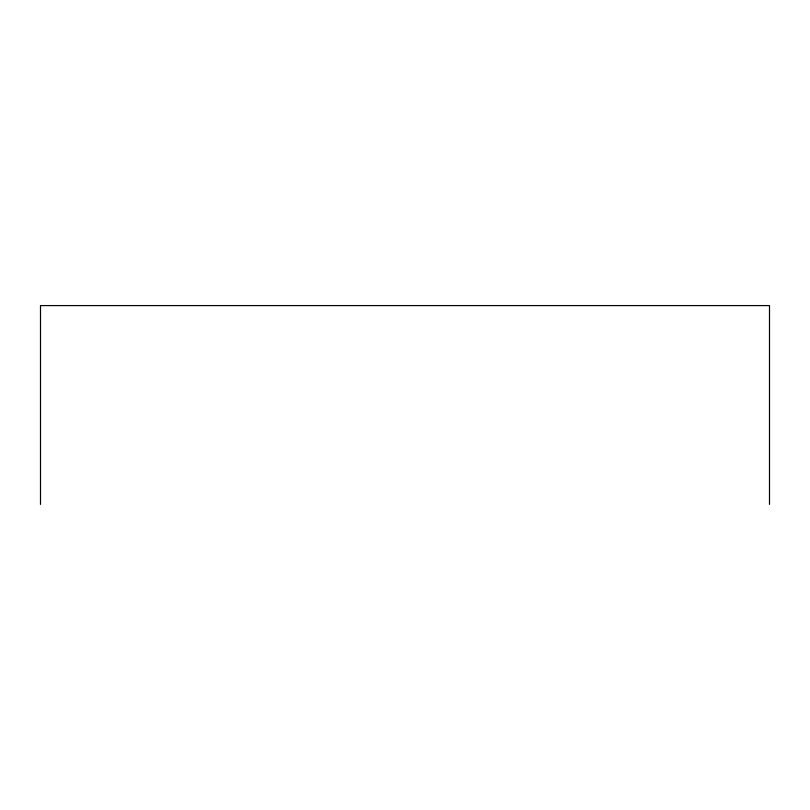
<?xml version="1.0" encoding="UTF-8"?>
<svg xmlns="http://www.w3.org/2000/svg" width="810" height="810" viewBox="0 0 810 810"><rect width="100%" height="100%" fill="white"/><g stroke="black" fill="none" stroke-linecap="round" stroke-linejoin="round"><path stroke-width="1.21" d="M769.5 504.417L769.5 305.583L40.5 305.583L40.5 504.417"/></g></svg>
